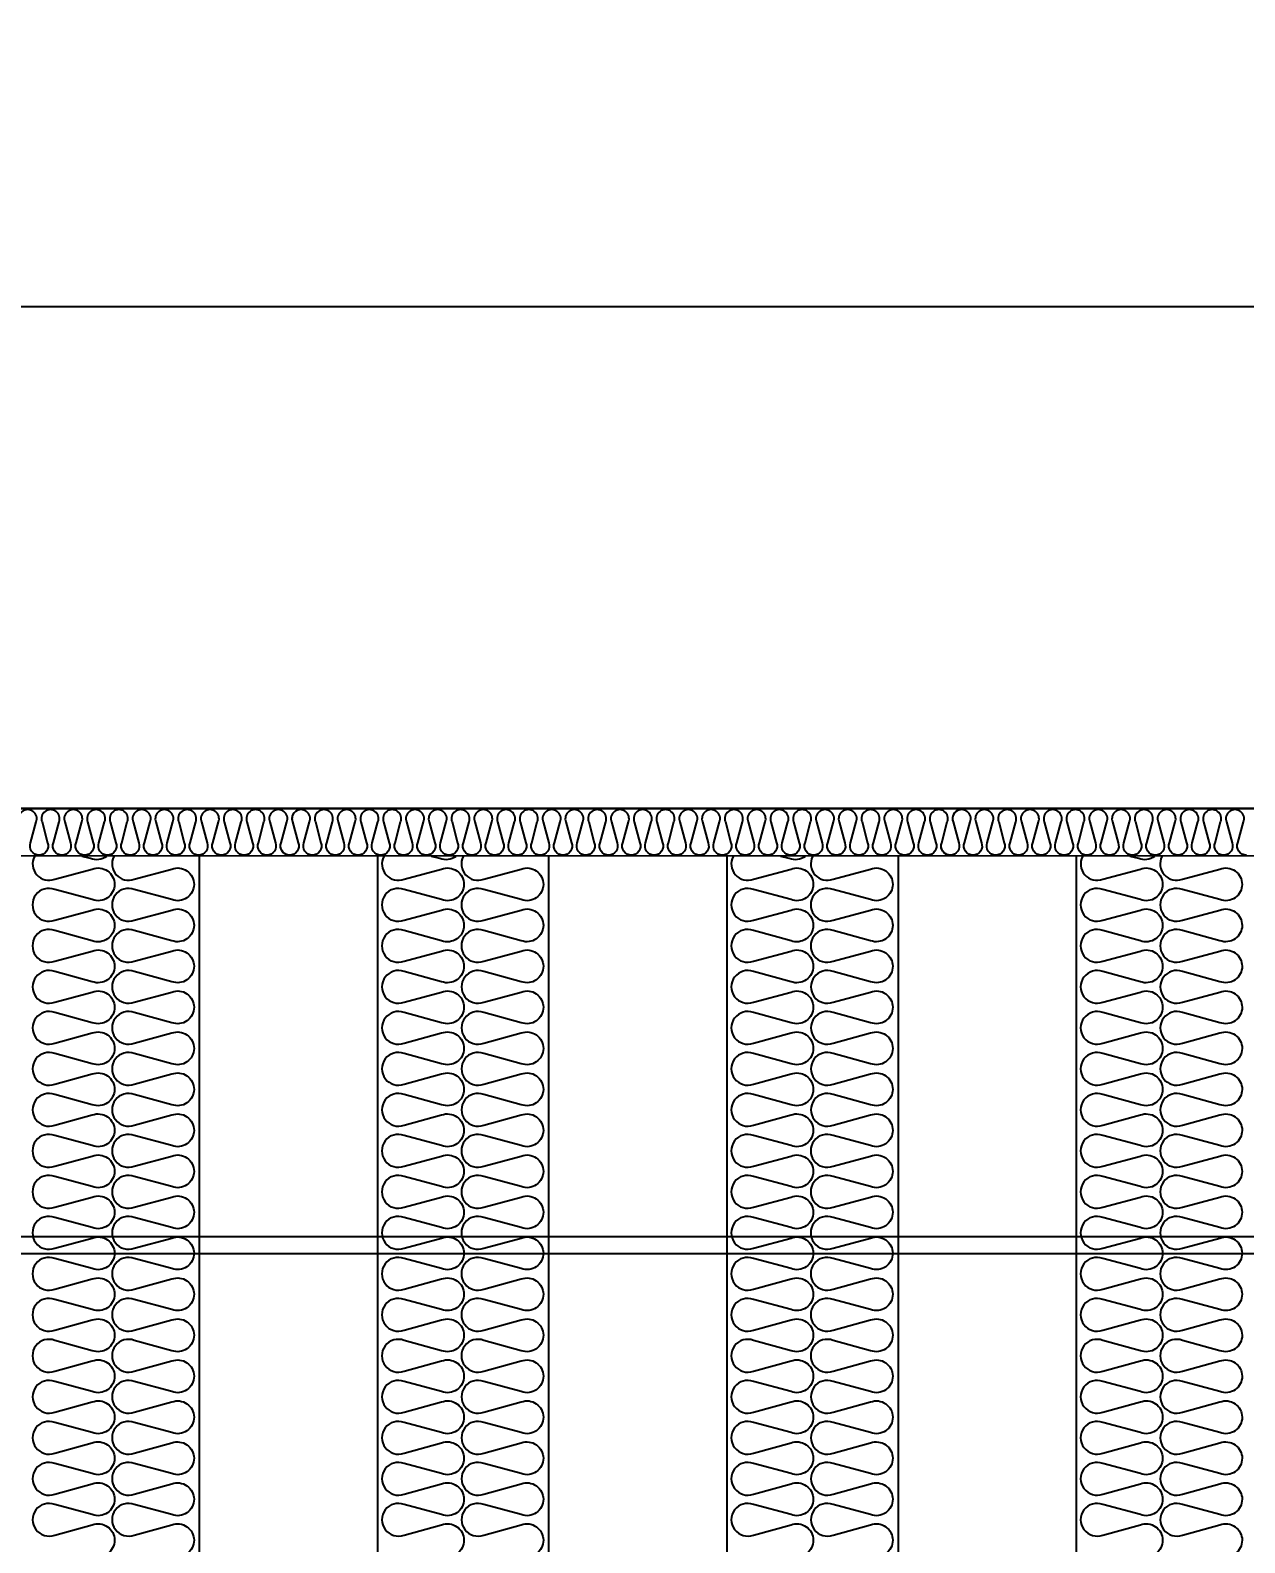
# Model space of a CAD drawing. Header units: millimetres. Extents: x 1723 to 33835, y 1764 to 24472.
# Drawn here: x 5946 to 7010, y 12528 to 13853 of the extents above; entities that cross this region are included whole.
import ezdxf

# ---------------------------------------------------------------- set-up
doc = ezdxf.new("R2010")
doc.units = ezdxf.units.MM
doc.layers.add('SMS', color=220, linetype='Continuous')
doc.layers.add('냉각탑_dim', color=1, linetype='Continuous')
doc.styles.add('HY울릉도L', font='')
doc.styles.get('HY울릉도L').set_extended_font_data('HY울릉도L')
doc.dimstyles.new('성지DIM', dxfattribs={"dimtxt": 3.5, "dimasz": 3, "dimexe": 1, "dimexo": 2.5, "dimgap": 2, "dimtad": 1, "dimdec": 0, "dimzin": 3, "dimdsep": 46, "dimtxsty": 'HY울릉도L', "dimblk": 'ARCHTICK', "dimcen": -2, "dimclrd": 256, "dimclre": 256, "dimclrt": 7, "dimadec": 0, "dimazin": 0, "dimtfac": 1, "dimtdec": 0, "dimtofl": 0, "dimtmove": 0, "dimatfit": 3, "dimfxl": 1, "dimtolj": 1, "dimtzin": 0, "dimlwe": -1, "dimarcsym": 0})

# ---------------------------------------------------------------- blocks, each defined once
blk = doc.blocks.new('*D768')
at = {"layer": 'Defpoints', "color": 0, "transparency": 16777216}
for p in [(9334.4, 13611.3), (5134.4, 13171.5), (9334.4, 13171.5)]:
    blk.add_point(p, dxfattribs=at)
at = {"layer": '냉각탑_dim', "transparency": 16777216}
for p, q in [((5134.4, 13271.5), (5134.4, 13651.3)), ((9334.4, 13271.5), (9334.4, 13651.3))]:
    blk.add_line(p, q, dxfattribs=at)
at = {"layer": '냉각탑_dim', "lineweight": -2, "transparency": 16777216}
blk.add_line((5254.4, 13611.3), (9214.4, 13611.3), dxfattribs=at)
at = {"layer": '냉각탑_dim', "transparency": 16777216}
for points in [[(5254.4, 13631.3), (5254.4, 13591.3), (5134.4, 13611.3)], [(9214.4, 13631.3), (9214.4, 13591.3), (9334.4, 13611.3)]]:
    blk.add_solid(points, dxfattribs=at)
at = {"layer": '냉각탑_dim', "color": 7, "transparency": 16777216, "insert": (7234.4, 13761.3), "char_height": 140, "attachment_point": 5, "style": 'HY울릉도L'}
blk.add_mtext('\\A1;4200', dxfattribs=at)
blk = doc.blocks.new('3')
for p, q in [((7889.4, 13171.5), (5134.4, 13171.5)), ((5178.4, 13171.5), (9334.4, 13171.5)), ((5134.4, 13130.6), (9334.4, 13129.5)), ((5243.4, 12796.5), (9334.4, 12796.5)), ((5178.4, 12781.5), (9334.4, 12781.5))]:
    blk.add_line(p, q)
at = {"color": 7}
for p, q in [((5134.4, 13171.5), (7889.4, 13171.5)), ((6094.4, 13129.5), (6094.4, 9651.5)), ((6250.4, 13129.5), (6250.4, 9651.5)), ((6400.4, 13129.5), (6400.4, 9651.5)), ((6556.4, 13129.5), (6556.4, 9651.5)), ((6706.4, 13129.5), (6706.4, 9651.5)), ((6862.4, 13129.5), (6862.4, 9651.5))]:
    blk.add_line(p, q, dxfattribs=at)
at = {"ltscale": 500, "elevation": 0}
blk.add_lwpolyline([(5134.4, 13171.5), (9334.4, 13171.5), (9334.4, 9571.5), (5134.4, 9571.5)], close=True, dxfattribs=at)
at = {"layer": 'SMS', "color": 5, "elevation": 0}
for points in [[(6181.6, 13170.3, 0.446849), (6176.1, 13159.7), (6181, 13141.4, -0.524856), (6173.6, 13130.6, -0.524856), (6166.1, 13141.4), (6171.1, 13159.7, 1.449198), (6156.2, 13159.7), (6161.1, 13141.4, -0.524856), (6153.6, 13130.6, -0.524856), (6146.2, 13141.4), (6151.1, 13159.7, 1.449198), (6136.2, 13159.7), (6141.1, 13141.4, -0.524856), (6133.7, 13130.6, -0.524856), (6126.2, 13141.4), (6131.2, 13159.7, 1.449198), (6116.3, 13159.7), (6121.2, 13141.4, -0.524856), (6113.7, 13130.6, -0.524856), (6106.3, 13141.4), (6111.2, 13159.7, 1.449198), (6096.3, 13159.7), (6101.2, 13141.4, -0.524856), (6093.8, 13130.6, -0.524856), (6086.3, 13141.4), (6091.3, 13159.7, 1.449198), (6076.4, 13159.7), (6081.3, 13141.4, -0.524856), (6073.8, 13130.6, -0.524856), (6066.4, 13141.4), (6071.3, 13159.7, 1.449198), (6056.4, 13159.7), (6061.3, 13141.4, -0.524856), (6053.9, 13130.6, -0.524856), (6046.4, 13141.4), (6051.4, 13159.7, 1.449198), (6036.5, 13159.7), (6041.4, 13141.4, -0.524856), (6033.9, 13130.6, -0.524856), (6026.5, 13141.4), (6031.4, 13159.7, 1.449198), (6016.5, 13159.7), (6021.4, 13141.4, -0.524856), (6014, 13130.6, -0.524856), (6006.5, 13141.4), (6011.5, 13159.7, 1.449198), (5996.6, 13159.7), (6001.5, 13141.4, -0.524856), (5994, 13130.6, -0.524856), (5986.6, 13141.4), (5991.5, 13159.7, 1.449198), (5976.6, 13159.7), (5981.5, 13141.4, -0.524856), (5974.1, 13130.6, -0.524856), (5966.6, 13141.4), (5971.6, 13159.7, 1.449198), (5956.7, 13159.7), (5961.6, 13141.4, -0.524856), (5954.1, 13130.6, -0.524856), (5946.7, 13141.4), (5951.6, 13159.7, 1.449198), (5936.7, 13159.7)], [(6760.1, 13170.3, 0.446849), (6754.7, 13159.7), (6759.6, 13141.4, -0.524856), (6752.1, 13130.6, -0.524856), (6744.7, 13141.4), (6749.6, 13159.7, 1.449198), (6734.7, 13159.7), (6739.6, 13141.4, -0.524856), (6732.2, 13130.6, -0.524856), (6724.7, 13141.4), (6729.7, 13159.7, 1.449198), (6714.8, 13159.7), (6719.7, 13141.4, -0.524856), (6712.2, 13130.6, -0.524856), (6704.8, 13141.4), (6709.7, 13159.7, 1.449198), (6694.8, 13159.7), (6699.7, 13141.4, -0.524856), (6692.3, 13130.6, -0.524856), (6684.8, 13141.4), (6689.8, 13159.7, 1.449198), (6674.9, 13159.7), (6679.8, 13141.4, -0.524856), (6672.3, 13130.6, -0.524856), (6664.9, 13141.4), (6669.8, 13159.7, 1.449198), (6654.9, 13159.7), (6659.8, 13141.4, -0.524856), (6652.4, 13130.6, -0.524856), (6644.9, 13141.4), (6649.9, 13159.7, 1.449198), (6635, 13159.7), (6639.9, 13141.4, -0.524856), (6632.4, 13130.6, -0.524856), (6625, 13141.4), (6629.9, 13159.7, 1.449198), (6615, 13159.7), (6619.9, 13141.4, -0.524856), (6612.5, 13130.6, -0.524856), (6605, 13141.4), (6610, 13159.7, 1.449198), (6595.1, 13159.7), (6600, 13141.4, -0.524856), (6592.5, 13130.6, -0.524856), (6585.1, 13141.4), (6590, 13159.7, 1.449198), (6575.1, 13159.7), (6580, 13141.4, -0.524856), (6572.6, 13130.6, -0.524856), (6565.1, 13141.4), (6570.1, 13159.7, 1.449198), (6555.2, 13159.7), (6560.1, 13141.4, -0.524856), (6552.6, 13130.6, -0.524856), (6545.2, 13141.4), (6550.1, 13159.7, 1.449198), (6535.2, 13159.7), (6540.1, 13141.4, -0.524856), (6532.7, 13130.6, -0.524856), (6525.2, 13141.4), (6530.2, 13159.7, 1.449198), (6515.3, 13159.7), (6520.2, 13141.4, -0.524856), (6512.7, 13130.6, -0.524856), (6505.3, 13141.4), (6510.2, 13159.7, 1.449198), (6495.3, 13159.7), (6500.2, 13141.4, -0.524856), (6492.8, 13130.6, -0.524856), (6485.3, 13141.4), (6490.3, 13159.7, 1.449198), (6475.4, 13159.7), (6480.3, 13141.4, -0.524856), (6472.8, 13130.6, -0.524856), (6465.4, 13141.4), (6470.3, 13159.7, 1.449198), (6455.4, 13159.7), (6460.3, 13141.4, -0.524856), (6452.9, 13130.6, -0.524856), (6445.4, 13141.4), (6450.4, 13159.7, 1.449198), (6435.5, 13159.7), (6440.4, 13141.4, -0.524856), (6432.9, 13130.6, -0.524856), (6425.5, 13141.4), (6430.4, 13159.7, 1.449198), (6415.5, 13159.7), (6420.4, 13141.4, -0.524856), (6413, 13130.6, -0.524856), (6405.5, 13141.4), (6410.5, 13159.7, 1.449198), (6395.6, 13159.7), (6400.5, 13141.4, -0.524856), (6393, 13130.6, -0.524856), (6385.6, 13141.4), (6390.5, 13159.7, 1.449198), (6375.6, 13159.7), (6380.5, 13141.4, -0.524856), (6373.1, 13130.6, -0.524856), (6365.6, 13141.4), (6370.6, 13159.7, 1.449198), (6355.7, 13159.7), (6360.6, 13141.4, -0.524856), (6353.1, 13130.6, -0.524856), (6345.7, 13141.4), (6350.6, 13159.7, 1.449198), (6335.7, 13159.7), (6340.6, 13141.4, -0.524856), (6333.2, 13130.6, -0.524856), (6325.7, 13141.4), (6330.7, 13159.7, 1.449198), (6315.8, 13159.7), (6320.7, 13141.4, -0.524856), (6313.2, 13130.6, -0.524856), (6305.8, 13141.4), (6310.7, 13159.7, 1.449198), (6295.8, 13159.7), (6300.7, 13141.4, -0.524856), (6293.3, 13130.6, -0.524856), (6285.8, 13141.4), (6290.8, 13159.7, 1.449198), (6275.9, 13159.7), (6280.8, 13141.4, -0.524856), (6273.3, 13130.6, -0.524856), (6265.9, 13141.4), (6270.8, 13159.7, 1.449198), (6255.9, 13159.7), (6260.8, 13141.4, -0.524856), (6253.4, 13130.6, -0.524856), (6245.9, 13141.4), (6250.9, 13159.7, 1.449198), (6236, 13159.7), (6240.9, 13141.4, -0.524856), (6233.4, 13130.6, -0.524856), (6226, 13141.4), (6230.9, 13159.7, 1.449198), (6216, 13159.7), (6220.9, 13141.4, -0.524856), (6213.5, 13130.6, -0.524856), (6206, 13141.4), (6211, 13159.7, 1.449198), (6196.1, 13159.7), (6201, 13141.4, -0.524856), (6193.5, 13130.6, -0.524856), (6186.1, 13141.4), (6191, 13159.7, 1.449198), (6176.1, 13159.7), (6181, 13141.4, -0.524856), (6173.6, 13130.6, -0.417249), (6165.6, 13138.7)], [(7011.5, 13130.6, -0.524856), (7004, 13141.4), (7009, 13159.7, 1.449198), (6994.1, 13159.7), (6999, 13141.4, -0.524856), (6991.5, 13130.6, -0.524856), (6984.1, 13141.4), (6989, 13159.7, 1.449198), (6974.1, 13159.7), (6979, 13141.4, -0.524856), (6971.6, 13130.6, -0.524856), (6964.1, 13141.4), (6969.1, 13159.7, 1.449198), (6954.2, 13159.7), (6959.1, 13141.4, -0.524856), (6951.6, 13130.6, -0.524856), (6944.2, 13141.4), (6949.1, 13159.7, 1.449198), (6934.2, 13159.7), (6939.1, 13141.4, -0.524856), (6931.7, 13130.6, -0.524856), (6924.2, 13141.4), (6929.2, 13159.7, 1.449198), (6914.3, 13159.7), (6919.2, 13141.4, -0.524856), (6911.7, 13130.6, -0.524856), (6904.3, 13141.4), (6909.2, 13159.7, 1.449198), (6894.3, 13159.7), (6899.2, 13141.4, -0.524856), (6891.8, 13130.6, -0.524856), (6884.3, 13141.4), (6889.3, 13159.7, 1.449198), (6874.4, 13159.7), (6879.3, 13141.4, -0.524856), (6871.8, 13130.6, -0.524856), (6864.4, 13141.4), (6869.3, 13159.7, 1.449198), (6854.4, 13159.7), (6859.3, 13141.4, -0.524856), (6851.9, 13130.6, -0.524856), (6844.4, 13141.4), (6849.4, 13159.7, 1.449198), (6834.5, 13159.7), (6839.4, 13141.4, -0.524856), (6831.9, 13130.6, -0.524856), (6824.5, 13141.4), (6829.4, 13159.7, 1.449198), (6814.5, 13159.7), (6819.4, 13141.4, -0.524856), (6812, 13130.6, -0.524856), (6804.5, 13141.4), (6809.5, 13159.7, 1.449198), (6794.6, 13159.7), (6799.5, 13141.4, -0.524856), (6792, 13130.6, -0.524856), (6784.6, 13141.4), (6789.5, 13159.7, 1.449198), (6774.6, 13159.7), (6779.5, 13141.4, -0.524856), (6772.1, 13130.6, -0.524856), (6764.6, 13141.4), (6769.6, 13159.7, 1.449198), (6754.7, 13159.7), (6759.6, 13141.4, -0.524856), (6752.1, 13130.6, -0.417249), (6744.2, 13138.7)], [(5950, 13129.5, 0.686718), (5967.8, 13109.5), (6000.7, 13118.4, -0.524856), (6020.2, 13105, -0.524856), (6000.7, 13091.6), (5967.8, 13100.5, 1.449198), (5967.8, 13073.6), (6000.7, 13082.5, -0.524856), (6020.2, 13069.1, -0.524856), (6000.7, 13055.6), (5967.8, 13064.6, 1.449198), (5967.8, 13037.7), (6000.7, 13046.6, -0.524856), (6020.2, 13033.2, -0.524856), (6000.7, 13019.7), (5967.8, 13028.6, 1.449198), (5967.8, 13001.8), (6000.7, 13010.7, -0.524856), (6020.2, 12997.3, -0.524856), (6000.7, 12983.8), (5967.8, 12992.7, 1.449198), (5967.8, 12965.9), (6000.7, 12974.8, -0.524856), (6020.2, 12961.3, -0.524856), (6000.7, 12947.9), (5967.8, 12956.8, 1.449198), (5967.8, 12930), (6000.7, 12938.9, -0.524856), (6020.2, 12925.4, -0.524856), (6000.7, 12912), (5967.8, 12920.9, 1.449198), (5967.8, 12894.1), (6000.7, 12903, -0.524856), (6020.2, 12889.5, -0.524856), (6000.7, 12876.1), (5967.8, 12885, 1.449198), (5967.8, 12858.1), (6000.7, 12867, -0.524856), (6020.2, 12853.6, -0.524856), (6000.7, 12840.2), (5967.8, 12849.1, 1.449198), (5967.8, 12822.2), (6000.7, 12831.1, -0.524856), (6020.2, 12817.7, -0.524856), (6000.7, 12804.3), (5967.8, 12813.2, 1.449198), (5967.8, 12786.3), (6000.7, 12795.2, -0.524856), (6020.2, 12781.8, -0.524856), (6000.7, 12768.4), (5967.8, 12777.3, 1.449198), (5967.8, 12750.4), (6000.7, 12759.3, -0.524856), (6020.2, 12745.9, -0.524856), (6000.7, 12732.5), (5967.8, 12741.4, 1.449198), (5967.8, 12714.5), (6000.7, 12723.4, -0.524856), (6020.2, 12710, -0.524856), (6000.7, 12696.5), (5967.8, 12705.5, 1.449198), (5967.8, 12678.6), (6000.7, 12687.5, -0.524856), (6020.2, 12674.1, -0.524856), (6000.7, 12660.6), (5967.8, 12669.5, 1.449198), (5967.8, 12642.7), (6000.7, 12651.6, -0.524856), (6020.2, 12638.2, -0.524856), (6000.7, 12624.7), (5967.8, 12633.6, 1.449198), (5967.8, 12606.8), (6000.7, 12615.7, -0.524856), (6020.2, 12602.2, -0.524856), (6000.7, 12588.8), (5967.8, 12597.7, 1.449198), (5967.8, 12570.9), (6000.7, 12579.8, -0.524856), (6020.2, 12566.3, -0.524856), (6000.7, 12552.9), (5967.8, 12561.8, 1.449198), (5967.8, 12535), (6000.7, 12543.9, -0.524856), (6020.2, 12530.4, -0.524856), (6000.7, 12517)], [(6013.1, 13129.5, -0.259641), (5999.2, 13127.5), (5991.8, 13129.5)], [(6019.6, 13129.5, 0.686718), (6037.5, 13109.5), (6070.4, 13118.4, -0.524856), (6089.8, 13105, -0.524856), (6070.4, 13091.6), (6037.5, 13100.5, 1.449198), (6037.5, 13073.6), (6070.4, 13082.5, -0.524856), (6089.8, 13069.1, -0.524856), (6070.4, 13055.6), (6037.5, 13064.6, 1.449198), (6037.5, 13037.7), (6070.4, 13046.6, -0.524856), (6089.8, 13033.2, -0.524856), (6070.4, 13019.7), (6037.5, 13028.6, 1.449198), (6037.5, 13001.8), (6070.4, 13010.7, -0.524856), (6089.8, 12997.3, -0.524856), (6070.4, 12983.8), (6037.5, 12992.7, 1.449198), (6037.5, 12965.9), (6070.4, 12974.8, -0.524856), (6089.8, 12961.3, -0.524856), (6070.4, 12947.9), (6037.5, 12956.8, 1.449198), (6037.5, 12930), (6070.4, 12938.9, -0.524856), (6089.8, 12925.4, -0.524856), (6070.4, 12912), (6037.5, 12920.9, 1.449198), (6037.5, 12894.1), (6070.4, 12903, -0.524856), (6089.8, 12889.5, -0.524856), (6070.4, 12876.1), (6037.5, 12885, 1.449198), (6037.5, 12858.1), (6070.4, 12867, -0.524856), (6089.8, 12853.6, -0.524856), (6070.4, 12840.2), (6037.5, 12849.1, 1.449198), (6037.5, 12822.2), (6070.4, 12831.1, -0.524856), (6089.8, 12817.7, -0.524856), (6070.4, 12804.3), (6037.5, 12813.2, 1.449198), (6037.5, 12786.3), (6070.4, 12795.2, -0.524856), (6089.8, 12781.8, -0.524856), (6070.4, 12768.4), (6037.5, 12777.3, 1.449198), (6037.5, 12750.4), (6070.4, 12759.3, -0.524856), (6089.8, 12745.9, -0.524856), (6070.4, 12732.5), (6037.5, 12741.4, 1.449198), (6037.5, 12714.5), (6070.4, 12723.4, -0.524856), (6089.8, 12710, -0.524856), (6070.4, 12696.5), (6037.5, 12705.5, 1.449198), (6037.5, 12678.6), (6070.4, 12687.5, -0.524856), (6089.8, 12674.1, -0.524856), (6070.4, 12660.6), (6037.5, 12669.5, 1.449198), (6037.5, 12642.7), (6070.4, 12651.6, -0.524856), (6089.8, 12638.2, -0.524856), (6070.4, 12624.7), (6037.5, 12633.6, 1.449198), (6037.5, 12606.8), (6070.4, 12615.7, -0.524856), (6089.8, 12602.2, -0.524856), (6070.4, 12588.8), (6037.5, 12597.7, 1.449198), (6037.5, 12570.9), (6070.4, 12579.8, -0.524856), (6089.8, 12566.3, -0.524856), (6070.4, 12552.9), (6037.5, 12561.8, 1.449198), (6037.5, 12535), (6070.4, 12543.9, -0.524856), (6089.8, 12530.4, -0.524856), (6070.4, 12517)], [(6256, 13129.5, 0.686718), (6273.8, 13109.5), (6306.7, 13118.4, -0.524856), (6326.2, 13105, -0.524856), (6306.7, 13091.6), (6273.8, 13100.5, 1.449198), (6273.8, 13073.6), (6306.7, 13082.5, -0.524856), (6326.2, 13069.1, -0.524856), (6306.7, 13055.6), (6273.8, 13064.6, 1.449198), (6273.8, 13037.7), (6306.7, 13046.6, -0.524856), (6326.2, 13033.2, -0.524856), (6306.7, 13019.7), (6273.8, 13028.6, 1.449198), (6273.8, 13001.8), (6306.7, 13010.7, -0.524856), (6326.2, 12997.3, -0.524856), (6306.7, 12983.8), (6273.8, 12992.7, 1.449198), (6273.8, 12965.9), (6306.7, 12974.8, -0.524856), (6326.2, 12961.3, -0.524856), (6306.7, 12947.9), (6273.8, 12956.8, 1.449198), (6273.8, 12930), (6306.7, 12938.9, -0.524856), (6326.2, 12925.4, -0.524856), (6306.7, 12912), (6273.8, 12920.9, 1.449198), (6273.8, 12894.1), (6306.7, 12903, -0.524856), (6326.2, 12889.5, -0.524856), (6306.7, 12876.1), (6273.8, 12885, 1.449198), (6273.8, 12858.1), (6306.7, 12867, -0.524856), (6326.2, 12853.6, -0.524856), (6306.7, 12840.2), (6273.8, 12849.1, 1.449198), (6273.8, 12822.2), (6306.7, 12831.1, -0.524856), (6326.2, 12817.7, -0.524856), (6306.7, 12804.3), (6273.8, 12813.2, 1.449198), (6273.8, 12786.3), (6306.7, 12795.2, -0.524856), (6326.2, 12781.8, -0.524856), (6306.7, 12768.4), (6273.8, 12777.3, 1.449198), (6273.8, 12750.4), (6306.7, 12759.3, -0.524856), (6326.2, 12745.9, -0.524856), (6306.7, 12732.5), (6273.8, 12741.4, 1.449198), (6273.8, 12714.5), (6306.7, 12723.4, -0.524856), (6326.2, 12710, -0.524856), (6306.7, 12696.5), (6273.8, 12705.5, 1.449198), (6273.8, 12678.6), (6306.7, 12687.5, -0.524856), (6326.2, 12674.1, -0.524856), (6306.7, 12660.6), (6273.8, 12669.5, 1.449198), (6273.8, 12642.7), (6306.7, 12651.6, -0.524856), (6326.2, 12638.2, -0.524856), (6306.7, 12624.7), (6273.8, 12633.6, 1.449198), (6273.8, 12606.8), (6306.7, 12615.7, -0.524856), (6326.2, 12602.2, -0.524856), (6306.7, 12588.8), (6273.8, 12597.7, 1.449198), (6273.8, 12570.9), (6306.7, 12579.8, -0.524856), (6326.2, 12566.3, -0.524856), (6306.7, 12552.9), (6273.8, 12561.8, 1.449198), (6273.8, 12535), (6306.7, 12543.9, -0.524856), (6326.2, 12530.4, -0.524856), (6306.7, 12517)], [(6319.1, 13129.5, -0.259641), (6305.2, 13127.5), (6297.8, 13129.5)], [(6325.6, 13129.5, 0.686718), (6343.5, 13109.5), (6376.4, 13118.4, -0.524856), (6395.8, 13105, -0.524856), (6376.4, 13091.6), (6343.5, 13100.5, 1.449198), (6343.5, 13073.6), (6376.4, 13082.5, -0.524856), (6395.8, 13069.1, -0.524856), (6376.4, 13055.6), (6343.5, 13064.6, 1.449198), (6343.5, 13037.7), (6376.4, 13046.6, -0.524856), (6395.8, 13033.2, -0.524856), (6376.4, 13019.7), (6343.5, 13028.6, 1.449198), (6343.5, 13001.8), (6376.4, 13010.7, -0.524856), (6395.8, 12997.3, -0.524856), (6376.4, 12983.8), (6343.5, 12992.7, 1.449198), (6343.5, 12965.9), (6376.4, 12974.8, -0.524856), (6395.8, 12961.3, -0.524856), (6376.4, 12947.9), (6343.5, 12956.8, 1.449198), (6343.5, 12930), (6376.4, 12938.9, -0.524856), (6395.8, 12925.4, -0.524856), (6376.4, 12912), (6343.5, 12920.9, 1.449198), (6343.5, 12894.1), (6376.4, 12903, -0.524856), (6395.8, 12889.5, -0.524856), (6376.4, 12876.1), (6343.5, 12885, 1.449198), (6343.5, 12858.1), (6376.4, 12867, -0.524856), (6395.8, 12853.6, -0.524856), (6376.4, 12840.2), (6343.5, 12849.1, 1.449198), (6343.5, 12822.2), (6376.4, 12831.1, -0.524856), (6395.8, 12817.7, -0.524856), (6376.4, 12804.3), (6343.5, 12813.2, 1.449198), (6343.5, 12786.3), (6376.4, 12795.2, -0.524856), (6395.8, 12781.8, -0.524856), (6376.4, 12768.4), (6343.5, 12777.3, 1.449198), (6343.5, 12750.4), (6376.4, 12759.3, -0.524856), (6395.8, 12745.9, -0.524856), (6376.4, 12732.5), (6343.5, 12741.4, 1.449198), (6343.5, 12714.5), (6376.4, 12723.4, -0.524856), (6395.8, 12710, -0.524856), (6376.4, 12696.5), (6343.5, 12705.5, 1.449198), (6343.5, 12678.6), (6376.4, 12687.5, -0.524856), (6395.8, 12674.1, -0.524856), (6376.4, 12660.6), (6343.5, 12669.5, 1.449198), (6343.5, 12642.7), (6376.4, 12651.6, -0.524856), (6395.8, 12638.2, -0.524856), (6376.4, 12624.7), (6343.5, 12633.6, 1.449198), (6343.5, 12606.8), (6376.4, 12615.7, -0.524856), (6395.8, 12602.2, -0.524856), (6376.4, 12588.8), (6343.5, 12597.7, 1.449198), (6343.5, 12570.9), (6376.4, 12579.8, -0.524856), (6395.8, 12566.3, -0.524856), (6376.4, 12552.9), (6343.5, 12561.8, 1.449198), (6343.5, 12535), (6376.4, 12543.9, -0.524856), (6395.8, 12530.4, -0.524856), (6376.4, 12517)], [(6562, 13129.5, 0.686718), (6579.8, 13109.5), (6612.7, 13118.4, -0.524856), (6632.2, 13105, -0.524856), (6612.7, 13091.6), (6579.8, 13100.5, 1.449198), (6579.8, 13073.6), (6612.7, 13082.5, -0.524856), (6632.2, 13069.1, -0.524856), (6612.7, 13055.6), (6579.8, 13064.6, 1.449198), (6579.8, 13037.7), (6612.7, 13046.6, -0.524856), (6632.2, 13033.2, -0.524856), (6612.7, 13019.7), (6579.8, 13028.6, 1.449198), (6579.8, 13001.8), (6612.7, 13010.7, -0.524856), (6632.2, 12997.3, -0.524856), (6612.7, 12983.8), (6579.8, 12992.7, 1.449198), (6579.8, 12965.9), (6612.7, 12974.8, -0.524856), (6632.2, 12961.3, -0.524856), (6612.7, 12947.9), (6579.8, 12956.8, 1.449198), (6579.8, 12930), (6612.7, 12938.9, -0.524856), (6632.2, 12925.4, -0.524856), (6612.7, 12912), (6579.8, 12920.9, 1.449198), (6579.8, 12894.1), (6612.7, 12903, -0.524856), (6632.2, 12889.5, -0.524856), (6612.7, 12876.1), (6579.8, 12885, 1.449198), (6579.8, 12858.1), (6612.7, 12867, -0.524856), (6632.2, 12853.6, -0.524856), (6612.7, 12840.2), (6579.8, 12849.1, 1.449198), (6579.8, 12822.2), (6612.7, 12831.1, -0.524856), (6632.2, 12817.7, -0.524856), (6612.7, 12804.3), (6579.8, 12813.2, 1.449198), (6579.8, 12786.3), (6612.7, 12795.2, -0.524856), (6632.2, 12781.8, -0.524856), (6612.7, 12768.4), (6579.8, 12777.3, 1.449198), (6579.8, 12750.4), (6612.7, 12759.3, -0.524856), (6632.2, 12745.9, -0.524856), (6612.7, 12732.5), (6579.8, 12741.4, 1.449198), (6579.8, 12714.5), (6612.7, 12723.4, -0.524856), (6632.2, 12710, -0.524856), (6612.7, 12696.5), (6579.8, 12705.5, 1.449198), (6579.8, 12678.6), (6612.7, 12687.5, -0.524856), (6632.2, 12674.1, -0.524856), (6612.7, 12660.6), (6579.8, 12669.5, 1.449198), (6579.8, 12642.7), (6612.7, 12651.6, -0.524856), (6632.2, 12638.2, -0.524856), (6612.7, 12624.7), (6579.8, 12633.6, 1.449198), (6579.8, 12606.8), (6612.7, 12615.7, -0.524856), (6632.2, 12602.2, -0.524856), (6612.7, 12588.8), (6579.8, 12597.7, 1.449198), (6579.8, 12570.9), (6612.7, 12579.8, -0.524856), (6632.2, 12566.3, -0.524856), (6612.7, 12552.9), (6579.8, 12561.8, 1.449198), (6579.8, 12535), (6612.7, 12543.9, -0.524856), (6632.2, 12530.4, -0.524856), (6612.7, 12517)], [(6625.1, 13129.5, -0.259641), (6611.2, 13127.5), (6603.8, 13129.5)], [(6631.6, 13129.5, 0.686718), (6649.5, 13109.5), (6682.4, 13118.4, -0.524856), (6701.8, 13105, -0.524856), (6682.4, 13091.6), (6649.5, 13100.5, 1.449198), (6649.5, 13073.6), (6682.4, 13082.5, -0.524856), (6701.8, 13069.1, -0.524856), (6682.4, 13055.6), (6649.5, 13064.6, 1.449198), (6649.5, 13037.7), (6682.4, 13046.6, -0.524856), (6701.8, 13033.2, -0.524856), (6682.4, 13019.7), (6649.5, 13028.6, 1.449198), (6649.5, 13001.8), (6682.4, 13010.7, -0.524856), (6701.8, 12997.3, -0.524856), (6682.4, 12983.8), (6649.5, 12992.7, 1.449198), (6649.5, 12965.9), (6682.4, 12974.8, -0.524856), (6701.8, 12961.3, -0.524856), (6682.4, 12947.9), (6649.5, 12956.8, 1.449198), (6649.5, 12930), (6682.4, 12938.9, -0.524856), (6701.8, 12925.4, -0.524856), (6682.4, 12912), (6649.5, 12920.9, 1.449198), (6649.5, 12894.1), (6682.4, 12903, -0.524856), (6701.8, 12889.5, -0.524856), (6682.4, 12876.1), (6649.5, 12885, 1.449198), (6649.5, 12858.1), (6682.4, 12867, -0.524856), (6701.8, 12853.6, -0.524856), (6682.4, 12840.2), (6649.5, 12849.1, 1.449198), (6649.5, 12822.2), (6682.4, 12831.1, -0.524856), (6701.8, 12817.7, -0.524856), (6682.4, 12804.3), (6649.5, 12813.2, 1.449198), (6649.5, 12786.3), (6682.4, 12795.2, -0.524856), (6701.8, 12781.8, -0.524856), (6682.4, 12768.4), (6649.5, 12777.3, 1.449198), (6649.5, 12750.4), (6682.4, 12759.3, -0.524856), (6701.8, 12745.9, -0.524856), (6682.4, 12732.5), (6649.5, 12741.4, 1.449198), (6649.5, 12714.5), (6682.4, 12723.4, -0.524856), (6701.8, 12710, -0.524856), (6682.4, 12696.5), (6649.5, 12705.5, 1.449198), (6649.5, 12678.6), (6682.4, 12687.5, -0.524856), (6701.8, 12674.1, -0.524856), (6682.4, 12660.6), (6649.5, 12669.5, 1.449198), (6649.5, 12642.7), (6682.4, 12651.6, -0.524856), (6701.8, 12638.2, -0.524856), (6682.4, 12624.7), (6649.5, 12633.6, 1.449198), (6649.5, 12606.8), (6682.4, 12615.7, -0.524856), (6701.8, 12602.2, -0.524856), (6682.4, 12588.8), (6649.5, 12597.7, 1.449198), (6649.5, 12570.9), (6682.4, 12579.8, -0.524856), (6701.8, 12566.3, -0.524856), (6682.4, 12552.9), (6649.5, 12561.8, 1.449198), (6649.5, 12535), (6682.4, 12543.9, -0.524856), (6701.8, 12530.4, -0.524856), (6682.4, 12517)], [(6868, 13129.5, 0.686718), (6885.8, 13109.5), (6918.7, 13118.4, -0.524856), (6938.2, 13105, -0.524856), (6918.7, 13091.6), (6885.8, 13100.5, 1.449198), (6885.8, 13073.6), (6918.7, 13082.5, -0.524856), (6938.2, 13069.1, -0.524856), (6918.7, 13055.6), (6885.8, 13064.6, 1.449198), (6885.8, 13037.7), (6918.7, 13046.6, -0.524856), (6938.2, 13033.2, -0.524856), (6918.7, 13019.7), (6885.8, 13028.6, 1.449198), (6885.8, 13001.8), (6918.7, 13010.7, -0.524856), (6938.2, 12997.3, -0.524856), (6918.7, 12983.8), (6885.8, 12992.7, 1.449198), (6885.8, 12965.9), (6918.7, 12974.8, -0.524856), (6938.2, 12961.3, -0.524856), (6918.7, 12947.9), (6885.8, 12956.8, 1.449198), (6885.8, 12930), (6918.7, 12938.9, -0.524856), (6938.2, 12925.4, -0.524856), (6918.7, 12912), (6885.8, 12920.9, 1.449198), (6885.8, 12894.1), (6918.7, 12903, -0.524856), (6938.2, 12889.5, -0.524856), (6918.7, 12876.1), (6885.8, 12885, 1.449198), (6885.8, 12858.1), (6918.7, 12867, -0.524856), (6938.2, 12853.6, -0.524856), (6918.7, 12840.2), (6885.8, 12849.1, 1.449198), (6885.8, 12822.2), (6918.7, 12831.1, -0.524856), (6938.2, 12817.7, -0.524856), (6918.7, 12804.3), (6885.8, 12813.2, 1.449198), (6885.8, 12786.3), (6918.7, 12795.2, -0.524856), (6938.2, 12781.8, -0.524856), (6918.7, 12768.4), (6885.8, 12777.3, 1.449198), (6885.8, 12750.4), (6918.7, 12759.3, -0.524856), (6938.2, 12745.9, -0.524856), (6918.7, 12732.5), (6885.8, 12741.4, 1.449198), (6885.8, 12714.5), (6918.7, 12723.4, -0.524856), (6938.2, 12710, -0.524856), (6918.7, 12696.5), (6885.8, 12705.5, 1.449198), (6885.8, 12678.6), (6918.7, 12687.5, -0.524856), (6938.2, 12674.1, -0.524856), (6918.7, 12660.6), (6885.8, 12669.5, 1.449198), (6885.8, 12642.7), (6918.7, 12651.6, -0.524856), (6938.2, 12638.2, -0.524856), (6918.7, 12624.7), (6885.8, 12633.6, 1.449198), (6885.8, 12606.8), (6918.7, 12615.7, -0.524856), (6938.2, 12602.2, -0.524856), (6918.7, 12588.8), (6885.8, 12597.7, 1.449198), (6885.8, 12570.9), (6918.7, 12579.8, -0.524856), (6938.2, 12566.3, -0.524856), (6918.7, 12552.9), (6885.8, 12561.8, 1.449198), (6885.8, 12535), (6918.7, 12543.9, -0.524856), (6938.2, 12530.4, -0.524856), (6918.7, 12517)], [(6931.1, 13129.5, -0.259641), (6917.2, 13127.5), (6909.8, 13129.5)], [(6937.6, 13129.5, 0.686718), (6955.5, 13109.5), (6988.4, 13118.4, -0.524856), (7007.8, 13105, -0.524856), (6988.4, 13091.6), (6955.5, 13100.5, 1.449198), (6955.5, 13073.6), (6988.4, 13082.5, -0.524856), (7007.8, 13069.1, -0.524856), (6988.4, 13055.6), (6955.5, 13064.6, 1.449198), (6955.5, 13037.7), (6988.4, 13046.6, -0.524856), (7007.8, 13033.2, -0.524856), (6988.4, 13019.7), (6955.5, 13028.6, 1.449198), (6955.5, 13001.8), (6988.4, 13010.7, -0.524856), (7007.8, 12997.3, -0.524856), (6988.4, 12983.8), (6955.5, 12992.7, 1.449198), (6955.5, 12965.9), (6988.4, 12974.8, -0.524856), (7007.8, 12961.3, -0.524856), (6988.4, 12947.9), (6955.5, 12956.8, 1.449198), (6955.5, 12930), (6988.4, 12938.9, -0.524856), (7007.8, 12925.4, -0.524856), (6988.4, 12912), (6955.5, 12920.9, 1.449198), (6955.5, 12894.1), (6988.4, 12903, -0.524856), (7007.8, 12889.5, -0.524856), (6988.4, 12876.1), (6955.5, 12885, 1.449198), (6955.5, 12858.1), (6988.4, 12867, -0.524856), (7007.8, 12853.6, -0.524856), (6988.4, 12840.2), (6955.5, 12849.1, 1.449198), (6955.5, 12822.2), (6988.4, 12831.1, -0.524856), (7007.8, 12817.7, -0.524856), (6988.4, 12804.3), (6955.5, 12813.2, 1.449198), (6955.5, 12786.3), (6988.4, 12795.2, -0.524856), (7007.8, 12781.8, -0.524856), (6988.4, 12768.4), (6955.5, 12777.3, 1.449198), (6955.5, 12750.4), (6988.4, 12759.3, -0.524856), (7007.8, 12745.9, -0.524856), (6988.4, 12732.5), (6955.5, 12741.4, 1.449198), (6955.5, 12714.5), (6988.4, 12723.4, -0.524856), (7007.8, 12710, -0.524856), (6988.4, 12696.5), (6955.5, 12705.5, 1.449198), (6955.5, 12678.6), (6988.4, 12687.5, -0.524856), (7007.8, 12674.1, -0.524856), (6988.4, 12660.6), (6955.5, 12669.5, 1.449198), (6955.5, 12642.7), (6988.4, 12651.6, -0.524856), (7007.8, 12638.2, -0.524856), (6988.4, 12624.7), (6955.5, 12633.6, 1.449198), (6955.5, 12606.8), (6988.4, 12615.7, -0.524856), (7007.8, 12602.2, -0.524856), (6988.4, 12588.8), (6955.5, 12597.7, 1.449198), (6955.5, 12570.9), (6988.4, 12579.8, -0.524856), (7007.8, 12566.3, -0.524856), (6988.4, 12552.9), (6955.5, 12561.8, 1.449198), (6955.5, 12535), (6988.4, 12543.9, -0.524856), (7007.8, 12530.4, -0.524856), (6988.4, 12517)]]:
    blk.add_lwpolyline(points, format="xyb", dxfattribs=at)

msp = doc.modelspace()

# ---------------------------------------------------------------- block references
msp.add_blockref('3', (0, 0))

# ---------------------------------------------------------------- dimensions: what is measured, and where the dimension line sits
at = {"layer": '냉각탑_dim'}
dim = msp.add_linear_dim(base=(9334.4, 13611.3), p1=(5134.4, 13171.5), p2=(9334.4, 13171.5), dimstyle='성지DIM', override={"dimscale": 40, "dimsah": 1}, dxfattribs=at)
dim.commit()
dim.dimension.update_dxf_attribs({"geometry": '*D768', "text_midpoint": (7234.4, 13761.3)})

doc.saveas('drawing.dxf')
